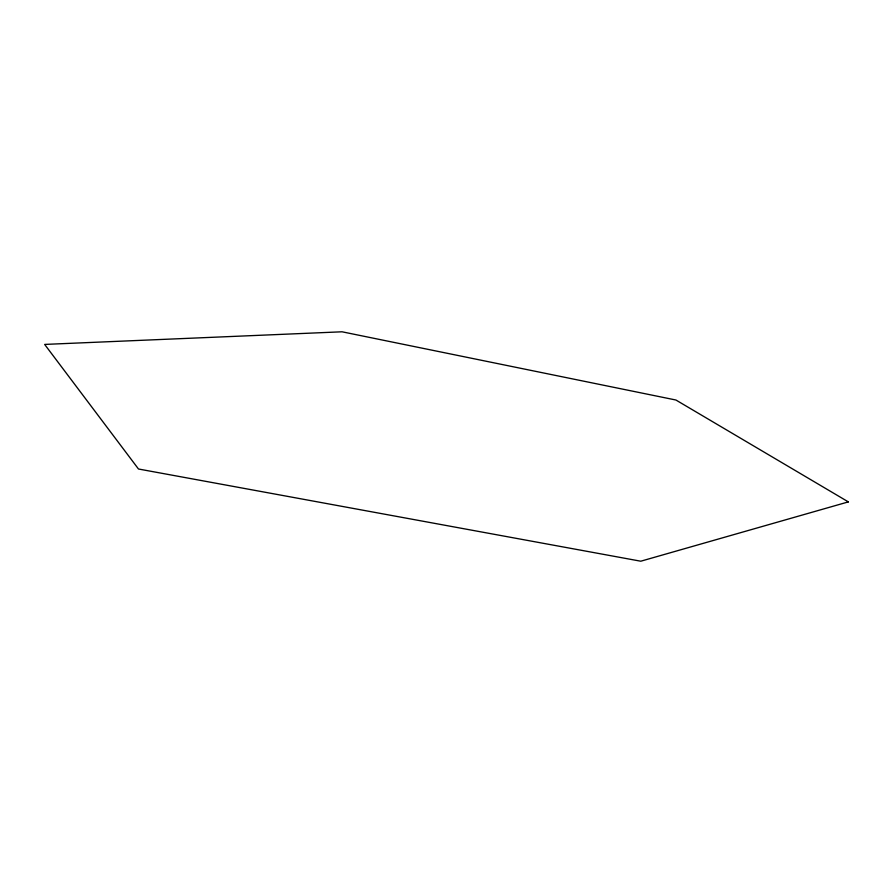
<?xml version="1.0" encoding="UTF-8"?>
<svg xmlns="http://www.w3.org/2000/svg" width="893" height="893" viewBox="0 0 893 893"><rect width="100%" height="100%" fill="white"/><g stroke="black" fill="none" stroke-linecap="round" stroke-linejoin="round"><path stroke-width="1.34" d="M848.35 501.888L640.772 561.206L138.482 469.004L44.65 344.419L342.041 331.794L675.923 400.019L848.35 501.888"/></g></svg>
